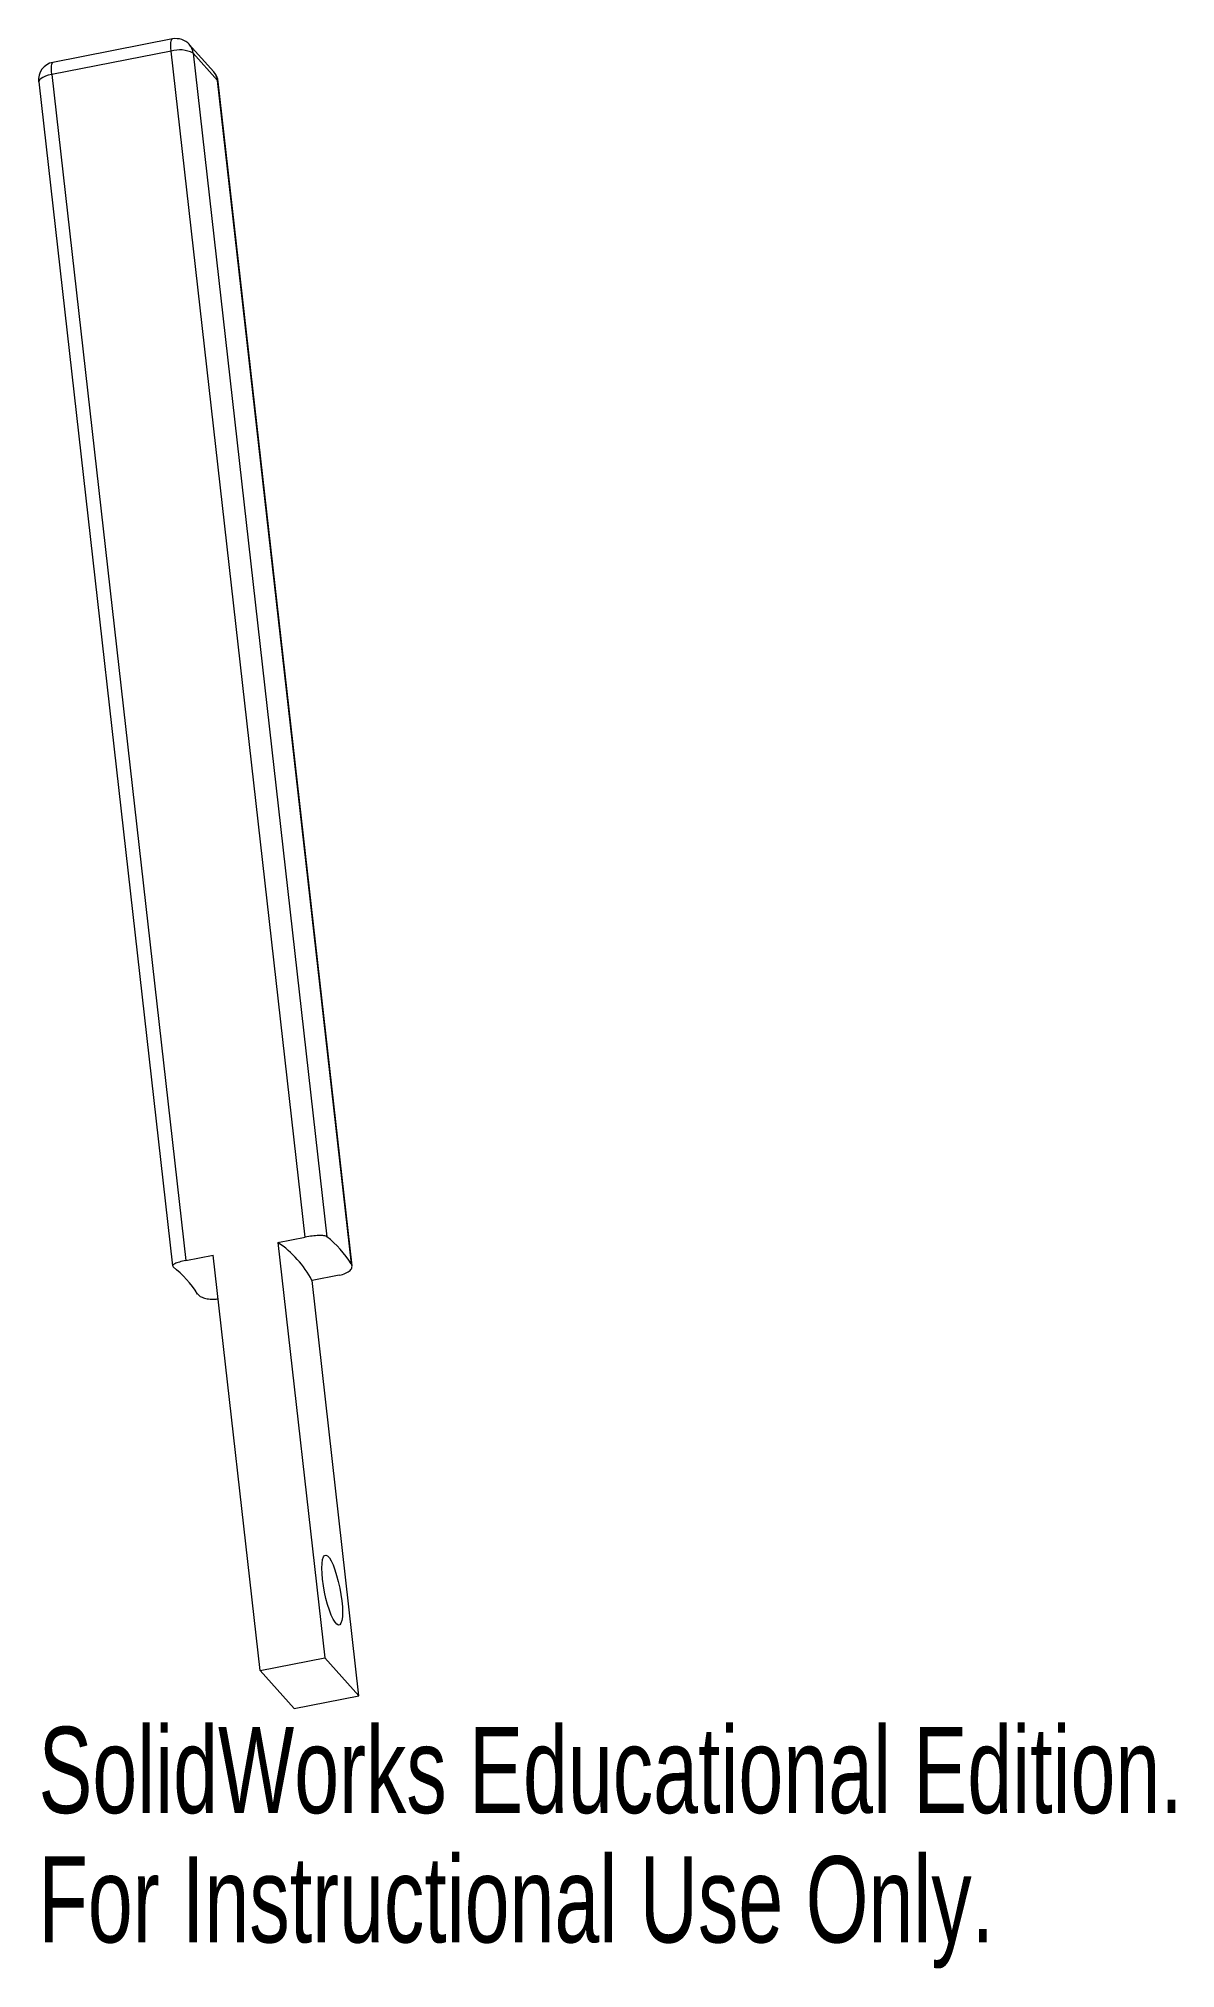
# Model space of a CAD drawing. Header units: millimetres. Extents: x -27 to 37, y -6 to 102.
import ezdxf

# ---------------------------------------------------------------- set-up
doc = ezdxf.new("R2010")
doc.units = ezdxf.units.MM
doc.styles.add('SLDTEXTSTYLE0', font='TXT', dxfattribs={"width": 0.7})

msp = doc.modelspace()

# ---------------------------------------------------------------- linework, layer by layer
at = {"color": 7, "linetype": 'Continuous', "lineweight": 15}
for p, q in [((-19.67, 102.1), (-26.37, 100.79)), ((-17.36, 100.26), (-18.73, 101.79)), ((-19.74, 101.42), (-26.44, 100.11)), ((-12.23, 34.95), (-19.74, 101.42)), ((-18.52, 101.31), (-11.02, 34.98)), ((-17.14, 99.78), (-18.52, 101.31)), ((-27.17, 99.7), (-19.67, 33.34)), ((-26.44, 100.11), (-18.93, 33.64)), ((-9.64, 33.45), (-17.14, 99.78)), ((-9.6, 33.35), (-17.11, 99.7)), ((-13.76, 34.65), (-12.23, 34.95)), ((-13.76, 34.65), (-11.13, 11.38)), ((-18.93, 33.64), (-17.4, 33.94)), ((-14.76, 10.66), (-17.4, 33.94)), ((-10.32, 32.82), (-11.85, 32.52)), ((-9.22, 9.25), (-11.85, 32.52)), ((-14.76, 10.66), (-11.13, 11.38)), ((-11.13, 11.38), (-9.22, 9.25)), ((-12.85, 8.53), (-14.76, 10.66)), ((-12.85, 8.53), (-9.22, 9.25))]:
    msp.add_line(p, q, dxfattribs=at)
at = {"color": 7, "linetype": 'Continuous', "lineweight": 15, "flags": 128}
for points in [[(-19.74, 101.42), (-19.76, 101.6), (-19.76, 101.76), (-19.76, 101.89), (-19.74, 102), (-19.71, 102.07), (-19.68, 102.1), (-19.67, 102.1)], [(-26.44, 100.11), (-26.46, 100.29), (-26.46, 100.44), (-26.46, 100.58), (-26.44, 100.68), (-26.41, 100.75), (-26.38, 100.79), (-26.37, 100.79)], [(-26.44, 100.11), (-26.63, 100.07), (-26.79, 100.01), (-26.93, 99.95), (-27.04, 99.89), (-27.12, 99.82), (-27.16, 99.75), (-27.17, 99.7)], [(-17.11, 99.7), (-17.11, 99.72), (-17.14, 99.78)], [(-10.18, 14.58), (-10.15, 14.24), (-10.14, 13.94), (-10.15, 13.68), (-10.18, 13.47), (-10.23, 13.32), (-10.29, 13.23), (-10.37, 13.21), (-10.46, 13.26), (-10.56, 13.37), (-10.67, 13.54), (-10.77, 13.77), (-10.88, 14.04), (-10.98, 14.36), (-11.07, 14.7), (-11.15, 15.06), (-11.21, 15.42), (-11.26, 15.78), (-11.29, 16.11), (-11.3, 16.41), (-11.29, 16.67), (-11.26, 16.88), (-11.21, 17.03), (-11.15, 17.12), (-11.07, 17.14), (-10.98, 17.09), (-10.88, 16.98), (-10.78, 16.81), (-10.67, 16.58), (-10.57, 16.31), (-10.47, 15.99), (-10.38, 15.65), (-10.3, 15.29), (-10.23, 14.93), (-10.18, 14.58)]]:
    msp.add_lwpolyline(points, dxfattribs=at)
at = {"color": 7, "linetype": 'Continuous', "lineweight": 15}
for centre, radius, start, end in [((-19.47, 101.12), 1, 41.8966, 101.0859), ((-19.37, 101.22), 0.86, 6.1428, 41.6922), ((-26.18, 99.81), 1, 101.0859, 186.4519), ((-19.27, 99.86), 1.63, 62.5768, 106.9665), ((-18.1, 99.59), 1, 6.4519, 41.8966), ((-18, 99.69), 0.86, 6.1428, 41.6922), ((-17.03, 29.8), 5.85, 27.7448, 56.0485), ((-14.65, 30.34), 5.89, 31.8563, 51.937), ((-23.27, 28.65), 5.89, 31.8563, 51.937)]:
    msp.add_arc(centre, radius, start, end, dxfattribs=at)
for points, knots in [([(-11.02, 34.98), (-11.05, 35.01), (-11.11, 35.02), (-11.26, 35.04), (-11.36, 35.05), (-11.7, 35.04), (-11.97, 35), (-12.23, 34.95)], [0, 0, 0, 0, 0.25, 0.25, 0.5, 0.5, 1, 1, 1, 1]), ([(-18.93, 33.64), (-19.06, 33.61), (-19.17, 33.59), (-19.38, 33.53), (-19.47, 33.5), (-19.6, 33.43), (-19.64, 33.4), (-19.67, 33.35), (-19.67, 33.32), (-19.63, 33.3)], [0, 0, 0, 0, 0.25, 0.25, 0.5, 0.5, 0.75, 0.75, 1, 1, 1, 1]), ([(-10.32, 32.82), (-10.19, 32.85), (-10.07, 32.88), (-9.87, 32.98), (-9.78, 33.03), (-9.66, 33.15), (-9.62, 33.21), (-9.6, 33.34), (-9.61, 33.4), (-9.64, 33.45)], [0, 0, 0, 0, 0.25, 0.25, 0.5, 0.5, 0.75, 0.75, 1, 1, 1, 1]), ([(-18.26, 31.77), (-18.22, 31.72), (-18.13, 31.63), (-17.88, 31.53), (-17.57, 31.47), (-17.3, 31.47), (-17.15, 31.49), (-17.12, 31.49)], [0, 0, 0, 0, 0.2327198, 0.4654338, 0.6979965, 0.9282563, 1, 1, 1, 1])]:
    msp.add_open_spline(points, degree=3, knots=knots, dxfattribs=at)

# ---------------------------------------------------------------- texts
at = {"color": 7, "linetype": 'Continuous', "char_height": 4.8336, "attachment_point": 1, "style": 'SLDTEXTSTYLE0'}
for s, insert in [('SolidWorks Educational Edition.', (-27.18, 7.51)), ('For Instructional Use Only.', (-27.18, 0.26))]:
    msp.add_mtext(s, dxfattribs=dict(at, insert=insert))

doc.saveas('drawing.dxf')
